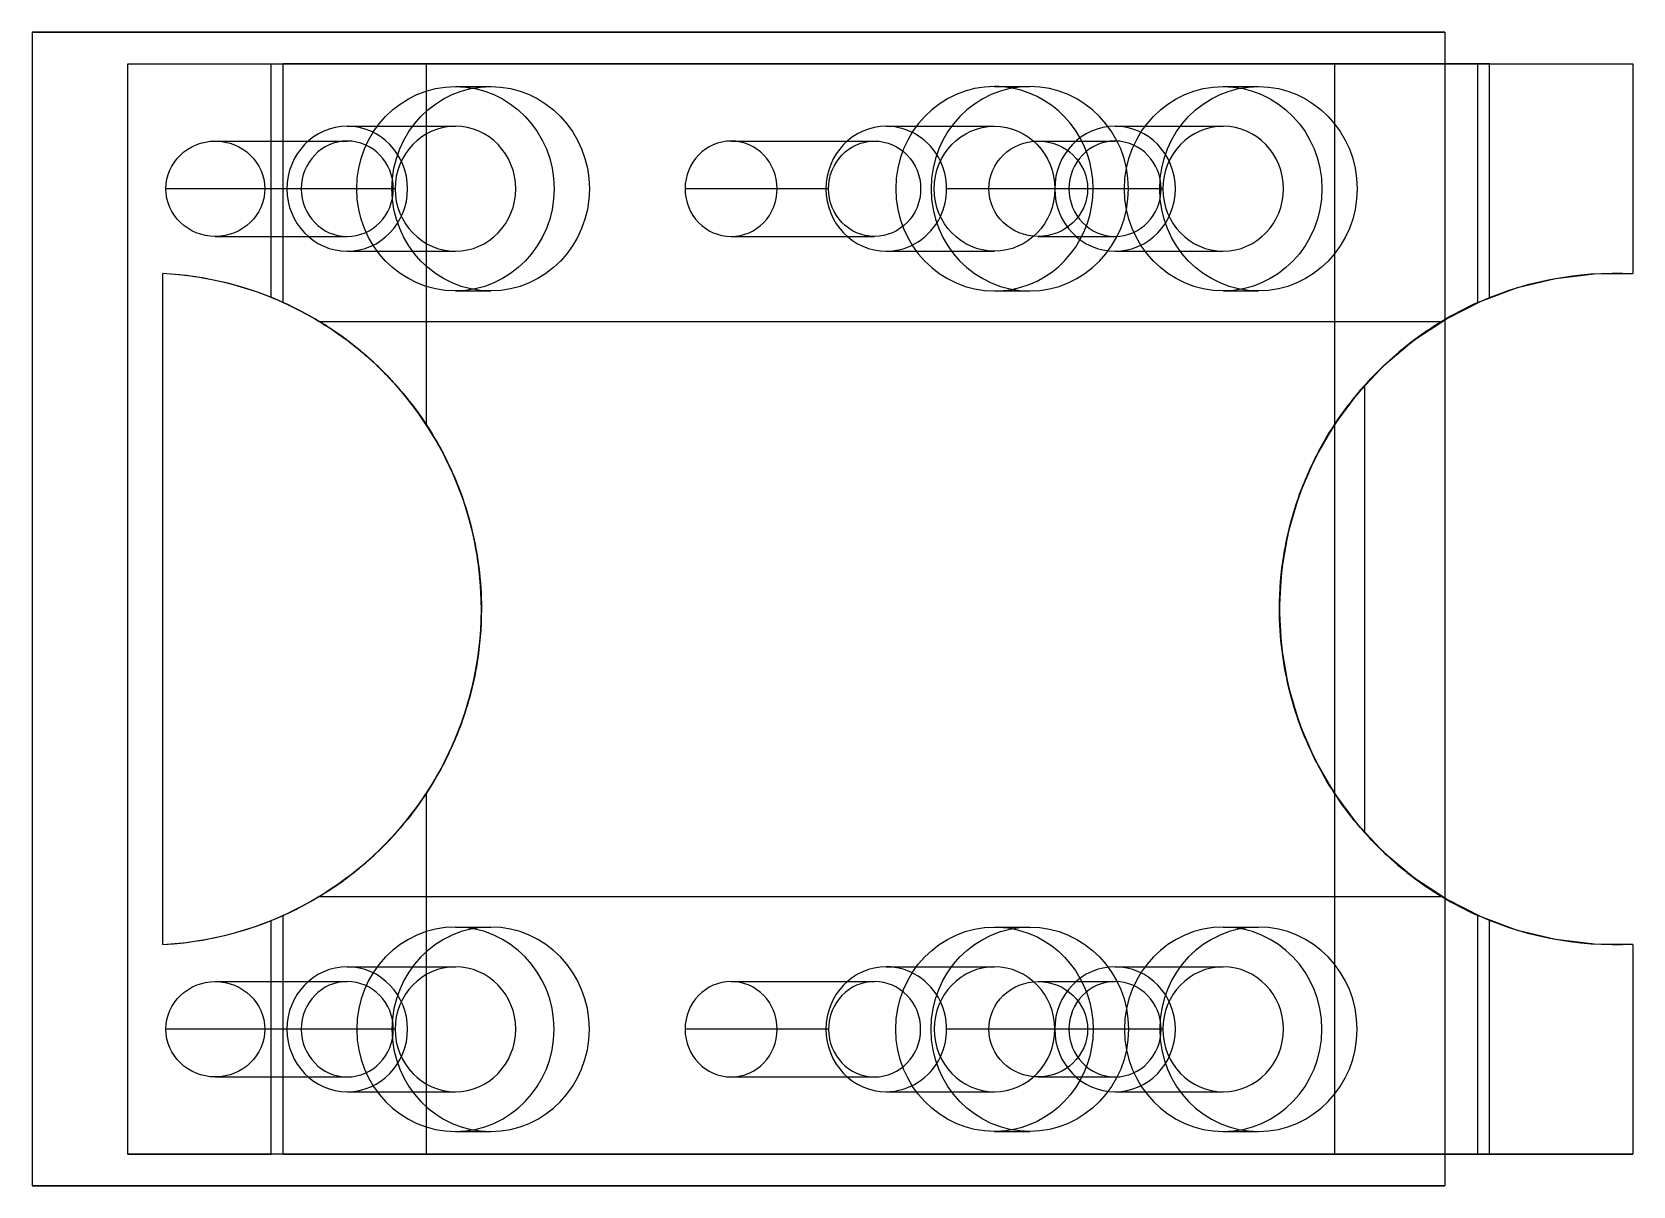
# Model space of a CAD drawing. Extents: x 1 to 618, y 1 to 540.
# Drawn here: x 0.6 to 250, y 285.8 to 465.5 of the extents above; entities that cross this region are included whole.
import ezdxf

# ---------------------------------------------------------------- set-up
doc = ezdxf.new("R2010")
doc.units = 0
doc.layers.add('drawing_export', color=7, linetype='CONTINUOUS')

msp = doc.modelspace()

# ---------------------------------------------------------------- linework, layer by layer
at = {"layer": 'drawing_export', "color": 7}
for p, q in [((0.619039, 465.482048), (0.619039, 285.804349)), ((0.619039, 465.482048), (220.679003, 465.482048)), ((0.619039, 465.482048), (0.619039, 285.804349)), ((220.679003, 465.482048), (0.619039, 465.482048)), ((220.679003, 465.482048), (220.679003, 460.5303)), ((220.679003, 465.482048), (220.679003, 285.804349)), ((15.553925, 290.756097), (15.553925, 460.5303)), ((15.553925, 460.5303), (37.895051, 460.5303)), ((15.553925, 460.5303), (203.499074, 460.5303)), ((37.895051, 424.141322), (37.895051, 460.5303)), ((37.895051, 460.5303), (225.840553, 460.5303)), ((39.726534, 460.5303), (62.068013, 460.5303)), ((39.726534, 423.361422), (39.726534, 460.5303)), ((227.671683, 460.5303), (39.726534, 460.5303)), ((62.068013, 460.5303), (250.011393, 460.5303)), ((62.068013, 404.304267), (62.068013, 460.5303)), ((203.499074, 460.5303), (203.499074, 290.756097)), ((203.499074, 460.5303), (225.840553, 460.5303)), ((220.679003, 460.5303), (220.679003, 420.691722)), ((225.840553, 460.5303), (225.840553, 460.5303)), ((225.840553, 423.361422), (225.840553, 460.5303)), ((227.671683, 460.5303), (250.011393, 460.5303)), ((227.671683, 424.141322), (227.671683, 460.5303)), ((250.011393, 460.5303), (250.011393, 427.873525)), ((66.573314, 456.993338), (72.067057, 456.993338)), ((150.546668, 456.993338), (156.040411, 456.993338)), ((186.174804, 456.993338), (191.668547, 456.993338)), ((49.725577, 450.803653), (66.573314, 450.803653)), ((133.698931, 450.803653), (150.546668, 450.803653)), ((169.327068, 450.803653), (186.174804, 450.803653)), ((29.173836, 448.504627), (49.725577, 448.504627)), ((109.526322, 448.504627), (131.867802, 448.504627)), ((157.362461, 448.504627), (169.327068, 448.504627)), ((42.549643, 441.077006), (21.482455, 441.077006)), ((57.176039, 441.077006), (40.328302, 441.077006)), ((56.689601, 441.077006), (51.195858, 441.077006)), ((124.691868, 441.077006), (102.350389, 441.077006)), ((159.943943, 441.077006), (143.096206, 441.077006)), ((162.151134, 441.077006), (149.67108, 441.077006)), ((176.777529, 441.077006), (159.929792, 441.077006)), ((171.417867, 441.077006), (165.924124, 441.077006)), ((176.291091, 441.077006), (170.797349, 441.077006)), ((29.173836, 433.649385), (49.725577, 433.649385)), ((109.526322, 433.649385), (131.867802, 433.649385)), ((157.362461, 433.649385), (169.327068, 433.649385)), ((49.725577, 431.350359), (66.573314, 431.350359)), ((133.698931, 431.350359), (150.546668, 431.350359)), ((169.327068, 431.350359), (186.174804, 431.350359)), ((22.226793, 427.799248), (20.986465, 427.877415)), ((20.986465, 323.408981), (20.986465, 427.877415)), ((23.464645, 427.691371), (22.226793, 427.799248)), ((24.699667, 427.554137), (23.464645, 427.691371)), ((25.930798, 427.3879), (24.699667, 427.554137)), ((27.158037, 427.192306), (25.930798, 427.3879)), ((28.379969, 426.967355), (27.158037, 427.192306)), ((29.596595, 426.713755), (28.379969, 426.967355)), ((30.806499, 426.431151), (29.596595, 426.713755)), ((232.038304, 425.683437), (237.931457, 427.108126)), ((233.857052, 426.200541), (235.439479, 426.593498)), ((235.439479, 426.593498), (237.033934, 426.937291)), ((237.033934, 426.937291), (238.637941, 427.230859)), ((237.931457, 427.108126), (243.950198, 427.841338)), ((238.637941, 427.230859), (240.250439, 427.474555)), ((240.250439, 427.474555), (241.869659, 427.667673)), ((241.869659, 427.667673), (243.494185, 427.810567)), ((243.494185, 427.810567), (245.122249, 427.902528)), ((243.950198, 427.841338), (250.011393, 427.873525)), ((245.122249, 427.902528), (246.752789, 427.943557)), ((246.752789, 427.943557), (248.383329, 427.934007)), ((248.383329, 427.934007), (250.011393, 427.873525)), ((32.009681, 426.120252), (30.806499, 426.431151)), ((33.204727, 425.780704), (32.009681, 426.120252)), ((34.391635, 425.41286), (33.204727, 425.780704)), ((35.569346, 425.01672), (34.391635, 425.41286)), ((36.737505, 424.592992), (35.569346, 425.01672)), ((37.895051, 424.141322), (36.737505, 424.592992)), ((66.573314, 425.160674), (72.067057, 425.160674)), ((150.546668, 425.160674), (156.040411, 425.160674)), ((186.174804, 425.160674), (191.668547, 425.160674)), ((226.349632, 423.586726), (232.038304, 425.683437)), ((227.671683, 424.141322), (229.193261, 424.728458)), ((229.193261, 424.728458), (230.732174, 425.267491)), ((230.732174, 425.267491), (232.28736, 425.758421)), ((232.28736, 425.758421), (233.857052, 426.200541)), ((41.648229, 422.451715), (39.726534, 423.361422)), ((43.531364, 421.464902), (41.648229, 422.451715)), ((220.941857, 420.845934), (226.349632, 423.586726)), ((221.627823, 421.238183), (223.010722, 421.988019)), ((223.010722, 421.988019), (224.415201, 422.696119)), ((224.415201, 422.696119), (225.840553, 423.361422)), ((45.372753, 420.402399), (43.531364, 421.464902)), ((45.338437, 420.423267), (220.228296, 420.423267)), ((45.338437, 420.423267), (220.228296, 420.423267)), ((47.169566, 419.265973), (45.372753, 420.402399)), ((48.918621, 418.057392), (47.169566, 419.265973)), ((215.887147, 417.497845), (220.941857, 420.845934)), ((217.623819, 418.744271), (218.933487, 419.615778)), ((218.933487, 419.615778), (220.268273, 420.447318)), ((220.268273, 420.447318), (221.627823, 421.238183)), ((220.679003, 420.691722), (220.679003, 330.594674)), ((50.617085, 416.77878), (48.918621, 418.057392)), ((52.26213, 415.432259), (50.617085, 416.77878)), ((211.254134, 413.587733), (215.887147, 417.497845)), ((213.860734, 415.900199), (215.086558, 416.88595)), ((215.086558, 416.88595), (216.341037, 417.83421)), ((216.341037, 417.83421), (217.623819, 418.744271)), ((53.851279, 414.020303), (52.26213, 415.432259)), ((55.381702, 412.544683), (53.851279, 414.020303)), ((211.501068, 413.820465), (212.665335, 414.878017)), ((212.665335, 414.878017), (213.860734, 415.900199)), ((56.850568, 411.007872), (55.381702, 412.544683)), ((207.104729, 409.167944), (211.254134, 413.587733)), ((208.206732, 410.444788), (209.270882, 411.602789)), ((209.270882, 411.602789), (210.369347, 412.728605)), ((210.369347, 412.728605), (211.501068, 413.820465)), ((58.256108, 409.413056), (56.850568, 411.007872)), ((59.595493, 407.762355), (58.256108, 409.413056)), ((203.494828, 404.297901), (207.104729, 409.167944)), ((208.206732, 410.444788), (208.206732, 340.841609)), ((208.206732, 410.444788), (208.206732, 410.444788)), ((60.866954, 406.058601), (59.595493, 407.762355)), ((62.068013, 404.304267), (60.866954, 406.058601)), ((62.068013, 404.304267), (64.290062, 400.585505)), ((200.472545, 399.043035), (203.494828, 404.297901)), ((64.290062, 400.585505), (66.196899, 396.695553)), ((198.078916, 393.473734), (200.472545, 399.043035)), ((66.196899, 396.695553), (67.775435, 392.66094)), ((67.775435, 392.66094), (69.014348, 388.509607)), ((196.345427, 387.66498), (198.078916, 393.473734)), ((69.014348, 388.509607), (69.905503, 384.270204)), ((195.296136, 381.694588), (196.345427, 387.66498)), ((69.905503, 384.270204), (70.44253, 379.971379)), ((194.94484, 375.643198), (195.296136, 381.694588)), ((70.44253, 379.971379), (70.621893, 375.643198)), ((70.621893, 375.643198), (70.44253, 371.314664)), ((70.621893, 375.643198), (70.621893, 375.643198)), ((195.296136, 369.591809), (194.94484, 375.643198)), ((194.94484, 375.643198), (194.94484, 375.643198)), ((70.44253, 371.314664), (69.905503, 367.016193)), ((196.345427, 363.621416), (195.296136, 369.591809)), ((69.905503, 367.016193), (69.014348, 362.77679)), ((69.014348, 362.77679), (67.775435, 358.625457)), ((198.078916, 357.812663), (196.345427, 363.621416)), ((67.775435, 358.625457), (66.196899, 354.590843)), ((200.472545, 352.243361), (198.078916, 357.812663)), ((66.196899, 354.590843), (64.290062, 350.700892)), ((203.494828, 346.988496), (200.472545, 352.243361)), ((64.290062, 350.700892), (62.068013, 346.982129)), ((60.866954, 345.227796), (62.068013, 346.982129)), ((62.068013, 290.756097), (62.068013, 346.982129)), ((207.104729, 342.118452), (203.494828, 346.988496)), ((59.595493, 343.524041), (60.866954, 345.227796)), ((56.850568, 340.278524), (58.256108, 341.873341)), ((58.256108, 341.873341), (59.595493, 343.524041)), ((211.254134, 337.698664), (207.104729, 342.118452)), ((55.381702, 338.741714), (56.850568, 340.278524)), ((209.270882, 339.683607), (208.206732, 340.841609)), ((210.369347, 338.557792), (209.270882, 339.683607)), ((52.26213, 335.853784), (53.851279, 337.266093)), ((53.851279, 337.266093), (55.381702, 338.741714)), ((211.501068, 337.465932), (210.369347, 338.557792)), ((215.887147, 333.788552), (211.254134, 337.698664)), ((212.665335, 336.40838), (211.501068, 337.465932)), ((48.918621, 333.229004), (50.617085, 334.507616)), ((50.617085, 334.507616), (52.26213, 335.853784)), ((213.860734, 335.386198), (212.665335, 336.40838)), ((215.086558, 334.400446), (213.860734, 335.386198)), ((216.341037, 333.452187), (215.086558, 334.400446)), ((45.372753, 330.883998), (47.169566, 332.020424)), ((47.169566, 332.020424), (48.918621, 333.229004)), ((220.941857, 330.440463), (215.887147, 333.788552)), ((217.623819, 332.542126), (216.341037, 333.452187)), ((218.933487, 331.670619), (217.623819, 332.542126)), ((41.648229, 328.834682), (43.531364, 329.821494)), ((43.531364, 329.821494), (45.372753, 330.883998)), ((45.338437, 330.86313), (45.338437, 330.86313)), ((45.338437, 330.86313), (220.228296, 330.86313)), ((45.338437, 330.86313), (220.228296, 330.86313)), ((220.268273, 330.839079), (218.933487, 331.670619)), ((220.228296, 330.86313), (220.228296, 330.86313)), ((221.627823, 330.048214), (220.268273, 330.839079)), ((220.679003, 330.594674), (220.679003, 290.756097)), ((226.349632, 327.699671), (220.941857, 330.440463)), ((223.010722, 329.298378), (221.627823, 330.048214)), ((224.415201, 328.590278), (223.010722, 329.298378)), ((36.737505, 326.693405), (37.895051, 327.145075)), ((37.895051, 290.756097), (37.895051, 327.145075)), ((39.726534, 327.924975), (41.648229, 328.834682)), ((39.726534, 290.756097), (39.726534, 327.924975)), ((225.840553, 327.924975), (224.415201, 328.590278)), ((225.840553, 327.924975), (225.840553, 327.924975)), ((225.840553, 290.756097), (225.840553, 327.924975)), ((232.038304, 325.602959), (226.349632, 327.699671)), ((229.193261, 326.557939), (227.671683, 327.145075)), ((227.671683, 290.756097), (227.671683, 327.145075)), ((27.158037, 324.094091), (28.379969, 324.319042)), ((28.379969, 324.319042), (29.596595, 324.572642)), ((29.596595, 324.572642), (30.806499, 324.855245)), ((30.806499, 324.855245), (32.009681, 325.166144)), ((32.009681, 325.166144), (33.204727, 325.505693)), ((33.204727, 325.505693), (34.391635, 325.873537)), ((34.391635, 325.873537), (35.569346, 326.269677)), ((35.569346, 326.269677), (36.737505, 326.693405)), ((66.573314, 326.125722), (72.067057, 326.125722)), ((150.546668, 326.125722), (156.040411, 326.125722)), ((186.174804, 326.125722), (191.668547, 326.125722)), ((230.732174, 326.018906), (229.193261, 326.557939)), ((232.28736, 325.527976), (230.732174, 326.018906)), ((237.931457, 324.178271), (232.038304, 325.602959)), ((233.857052, 325.085855), (232.28736, 325.527976)), ((235.439479, 324.692899), (233.857052, 325.085855)), ((237.033934, 324.349106), (235.439479, 324.692899)), ((238.637941, 324.055538), (237.033934, 324.349106)), ((20.986465, 323.408981), (22.226793, 323.487148)), ((22.226793, 323.487148), (23.464645, 323.595026)), ((23.464645, 323.595026), (24.699667, 323.73226)), ((24.699667, 323.73226), (25.930798, 323.898497)), ((25.930798, 323.898497), (27.158037, 324.094091)), ((243.950198, 323.445058), (237.931457, 324.178271)), ((240.250439, 323.811841), (238.637941, 324.055538)), ((241.869659, 323.618723), (240.250439, 323.811841)), ((243.494185, 323.47583), (241.869659, 323.618723)), ((245.122249, 323.383869), (243.494185, 323.47583)), ((250.011393, 323.412872), (243.950198, 323.445058)), ((246.752789, 323.34284), (245.122249, 323.383869)), ((248.383329, 323.35239), (246.752789, 323.34284)), ((250.011393, 323.412872), (248.383329, 323.35239)), ((250.011393, 323.412872), (250.011393, 290.756097)), ((49.725577, 319.936038), (66.573314, 319.936038)), ((133.698931, 319.936038), (150.546668, 319.936038)), ((169.327068, 319.936038), (186.174804, 319.936038)), ((29.173836, 317.637012), (49.725577, 317.637012)), ((109.526322, 317.637012), (131.867802, 317.637012)), ((157.362461, 317.637012), (169.327068, 317.637012)), ((42.549643, 310.209391), (21.482455, 310.209391)), ((57.176039, 310.209391), (40.328302, 310.209391)), ((56.689601, 310.209391), (51.195858, 310.209391)), ((124.691868, 310.209391), (102.350389, 310.209391)), ((159.943943, 310.209391), (143.096206, 310.209391)), ((162.151134, 310.209391), (149.67108, 310.209391)), ((176.777529, 310.209391), (159.929792, 310.209391)), ((171.417867, 310.209391), (165.924124, 310.209391)), ((176.291091, 310.209391), (170.797349, 310.209391)), ((29.173836, 302.781769), (49.725577, 302.781769)), ((109.526322, 302.781769), (131.867802, 302.781769)), ((157.362461, 302.781769), (169.327068, 302.781769)), ((49.725577, 300.482744), (66.573314, 300.482744)), ((133.698931, 300.482744), (150.546668, 300.482744)), ((169.327068, 300.482744), (186.174804, 300.482744)), ((66.573314, 294.293059), (72.067057, 294.293059)), ((150.546668, 294.293059), (156.040411, 294.293059)), ((186.174804, 294.293059), (191.668547, 294.293059)), ((15.553925, 290.756097), (37.895051, 290.756097)), ((203.499074, 290.756097), (15.553925, 290.756097)), ((39.726534, 290.756097), (37.895051, 290.756097)), ((39.726534, 290.756097), (62.068013, 290.756097)), ((225.840553, 290.756097), (39.726534, 290.756097)), ((39.726534, 290.756097), (227.671683, 290.756097)), ((250.011393, 290.756097), (62.068013, 290.756097)), ((203.499074, 290.756097), (225.840553, 290.756097)), ((220.679003, 290.756097), (220.679003, 285.804349)), ((227.671683, 290.756097), (250.011393, 290.756097)), ((0.619039, 285.804349), (220.679003, 285.804349)), ((220.679003, 285.804349), (0.619039, 285.804349))]:
    msp.add_line(p, q, dxfattribs=at)
for points in [[(51.195858, 441.077006), (51.195858, 449.867398), (58.080598, 456.993398), (66.573314, 456.993338)], [(56.689601, 441.077006), (56.689601, 449.867398), (63.57434, 456.993398), (72.067057, 456.993338)], [(66.573314, 456.993338), (75.065988, 456.993338), (81.950664, 449.867352), (81.950664, 441.077006)], [(72.067057, 456.993338), (80.55973, 456.993338), (87.444406, 449.867352), (87.444406, 441.077006)], [(150.546668, 456.993338), (142.053991, 456.993338), (135.169319, 449.867352), (135.169319, 441.077006)], [(156.040411, 456.993338), (147.547734, 456.993338), (140.663061, 449.867352), (140.663061, 441.077006)], [(153.293716, 456.737261), (152.387293, 456.907602), (151.467911, 456.993338), (150.546668, 456.993338)], [(165.924124, 441.077006), (165.924092, 448.770646), (160.607264, 455.362904), (153.293716, 456.737261)], [(171.417867, 441.077006), (171.417867, 449.867398), (164.533127, 456.993398), (156.040411, 456.993338)], [(170.797349, 441.077006), (170.797349, 449.867398), (177.682088, 456.993398), (186.174804, 456.993338)], [(176.291091, 441.077006), (176.291091, 449.867398), (183.175831, 456.993398), (191.668547, 456.993338)], [(186.174804, 456.993338), (194.667478, 456.993338), (201.552154, 449.867352), (201.552154, 441.077006)], [(191.668547, 456.993338), (200.161221, 456.993338), (207.045897, 449.867352), (207.045897, 441.077006)], [(49.725577, 450.803653), (44.535605, 450.803653), (40.328302, 446.448885), (40.328302, 441.077006)], [(59.122852, 441.077006), (59.122852, 446.448885), (54.915549, 450.803653), (49.725577, 450.803653)], [(66.573314, 450.803653), (61.383342, 450.803653), (57.176039, 446.448885), (57.176039, 441.077006)], [(75.970589, 441.077006), (75.970589, 446.448885), (71.763286, 450.803653), (66.573314, 450.803653)], [(133.698931, 450.803653), (128.50896, 450.803653), (124.301656, 446.448885), (124.301656, 441.077006)], [(142.122977, 445.38821), (140.538597, 448.704777), (137.273501, 450.803766), (133.698931, 450.803653)], [(141.149393, 441.077006), (141.149393, 446.448885), (145.356696, 450.803653), (150.546668, 450.803653)], [(150.546668, 450.803653), (155.73664, 450.803653), (159.943943, 446.448885), (159.943943, 441.077006)], [(169.327068, 450.803653), (164.137096, 450.803653), (159.929792, 446.448885), (159.929792, 441.077006)], [(178.724343, 441.077006), (178.724343, 446.448885), (174.517039, 450.803653), (169.327068, 450.803653)], [(186.174804, 450.803653), (180.984833, 450.803653), (176.777529, 446.448885), (176.777529, 441.077006)], [(195.572079, 441.077006), (195.572079, 446.448885), (191.364776, 450.803653), (186.174804, 450.803653)], [(21.482455, 441.077006), (21.482455, 445.179196), (24.926015, 448.504666), (29.173836, 448.504627)], [(29.173836, 448.504627), (33.421628, 448.504627), (36.865146, 445.179168), (36.865146, 441.077006)], [(49.725577, 448.504627), (45.762395, 448.504546), (42.549643, 445.179111), (42.549643, 441.077006)], [(56.901652, 441.077006), (56.901652, 445.179168), (53.688812, 448.504627), (49.725577, 448.504627)], [(109.526322, 448.504627), (105.56314, 448.504546), (102.350389, 445.179111), (102.350389, 441.077006)], [(116.702398, 441.077006), (116.702398, 445.179168), (113.489558, 448.504627), (109.526322, 448.504627)], [(124.691868, 441.077006), (124.691868, 445.179111), (127.90462, 448.504546), (131.867802, 448.504627)], [(131.867802, 448.504627), (135.831037, 448.504627), (139.043877, 445.179168), (139.043877, 441.077006)], [(149.67108, 441.077006), (149.67108, 445.179196), (153.11464, 448.504666), (157.362461, 448.504627)], [(157.362461, 448.504627), (161.610254, 448.504627), (165.053771, 445.179168), (165.053771, 441.077006)], [(169.327068, 448.504627), (165.363885, 448.504546), (162.151134, 445.179111), (162.151134, 441.077006)], [(176.503143, 441.077006), (176.503143, 445.179168), (173.290303, 448.504627), (169.327068, 448.504627)], [(143.096206, 441.077006), (143.096295, 442.572402), (142.763271, 444.047683), (142.122977, 445.38821)], [(29.173836, 433.649385), (24.926015, 433.649346), (21.482455, 436.974816), (21.482455, 441.077006)], [(36.865146, 441.077006), (36.865146, 436.974844), (33.421628, 433.649385), (29.173836, 433.649385)], [(40.328302, 441.077006), (40.328302, 435.705127), (44.535605, 431.350359), (49.725577, 431.350359)], [(42.549643, 441.077006), (42.549643, 436.9749), (45.762395, 433.649466), (49.725577, 433.649385)], [(49.725577, 433.649385), (53.688812, 433.649385), (56.901652, 436.974844), (56.901652, 441.077006)], [(49.725577, 431.350359), (54.915549, 431.350359), (59.122852, 435.705127), (59.122852, 441.077006)], [(66.573314, 425.160674), (58.080598, 425.160614), (51.195858, 432.286618), (51.195858, 441.077006)], [(72.067057, 425.160674), (63.57434, 425.160614), (56.689601, 432.286618), (56.689601, 441.077006)], [(57.176039, 441.077006), (57.176039, 435.705127), (61.383342, 431.350359), (66.573314, 431.350359)], [(66.573314, 431.350359), (71.763286, 431.350359), (75.970589, 435.705127), (75.970589, 441.077006)], [(81.950664, 441.077006), (81.950664, 432.28666), (75.065988, 425.160674), (66.573314, 425.160674)], [(87.444406, 441.077006), (87.444406, 432.28666), (80.55973, 425.160674), (72.067057, 425.160674)], [(102.350389, 441.077006), (102.350389, 436.9749), (105.56314, 433.649466), (109.526322, 433.649385)], [(109.526322, 433.649385), (113.489558, 433.649385), (116.702398, 436.974844), (116.702398, 441.077006)], [(124.301656, 441.077006), (124.301656, 435.705127), (128.50896, 431.350359), (133.698931, 431.350359)], [(131.867802, 433.649385), (127.90462, 433.649466), (124.691868, 436.9749), (124.691868, 441.077006)], [(139.043877, 441.077006), (139.043877, 436.974844), (135.831037, 433.649385), (131.867802, 433.649385)], [(135.169319, 441.077006), (135.169319, 432.28666), (142.053991, 425.160674), (150.546668, 425.160674)], [(140.663061, 441.077006), (140.663061, 432.28666), (147.547734, 425.160674), (156.040411, 425.160674)], [(150.546668, 431.350359), (145.356696, 431.350359), (141.149393, 435.705127), (141.149393, 441.077006)], [(142.122977, 436.765802), (142.763256, 438.106329), (143.096295, 439.58161), (143.096206, 441.077006)], [(157.362461, 433.649385), (153.11464, 433.649346), (149.67108, 436.974816), (149.67108, 441.077006)], [(159.943943, 441.077006), (159.943943, 435.705127), (155.73664, 431.350359), (150.546668, 431.350359)], [(153.293716, 425.41675), (160.607264, 426.791108), (165.924092, 433.383366), (165.924124, 441.077006)], [(156.040411, 425.160674), (164.533127, 425.160614), (171.417867, 432.286618), (171.417867, 441.077006)], [(165.053771, 441.077006), (165.053771, 436.974844), (161.610254, 433.649385), (157.362461, 433.649385)], [(159.929792, 441.077006), (159.929792, 435.705127), (164.137096, 431.350359), (169.327068, 431.350359)], [(162.151134, 441.077006), (162.151134, 436.9749), (165.363885, 433.649466), (169.327068, 433.649385)], [(169.327068, 433.649385), (173.290303, 433.649385), (176.503143, 436.974844), (176.503143, 441.077006)], [(169.327068, 431.350359), (174.517039, 431.350359), (178.724343, 435.705127), (178.724343, 441.077006)], [(186.174804, 425.160674), (177.682088, 425.160614), (170.797349, 432.286618), (170.797349, 441.077006)], [(191.668547, 425.160674), (183.175831, 425.160614), (176.291091, 432.286618), (176.291091, 441.077006)], [(176.777529, 441.077006), (176.777529, 435.705127), (180.984833, 431.350359), (186.174804, 431.350359)], [(186.174804, 431.350359), (191.364776, 431.350359), (195.572079, 435.705127), (195.572079, 441.077006)], [(201.552154, 441.077006), (201.552154, 432.28666), (194.667478, 425.160674), (186.174804, 425.160674)], [(207.045897, 441.077006), (207.045897, 432.28666), (200.161221, 425.160674), (191.668547, 425.160674)], [(133.698931, 431.350359), (137.273501, 431.350249), (140.538597, 433.449235), (142.122977, 436.765802)], [(70.621893, 375.643198), (70.62189, 403.488364), (48.801143, 426.451591), (20.986465, 427.877415)], [(39.726534, 423.361422), (39.120874, 423.63306), (38.510379, 423.893027), (37.895051, 424.141322)], [(150.546668, 425.160674), (151.467911, 425.160689), (152.387293, 425.246375), (153.293716, 425.41675)], [(220.228296, 420.423267), (222.611075, 421.859274), (225.092206, 423.098625), (227.671683, 424.141322)], [(45.338437, 420.423267), (43.526881, 421.515481), (41.65625, 422.494866), (39.726534, 423.361422)], [(39.726534, 423.361422), (41.65625, 422.494866), (43.526881, 421.515481), (45.338437, 420.423267)], [(225.840553, 423.361422), (223.910604, 422.494866), (222.039852, 421.515481), (220.228296, 420.423267)], [(46.528176, 419.683334), (46.006007, 420.017931), (45.585724, 420.274007), (45.338437, 420.423267)], [(45.338437, 420.423267), (45.818507, 420.132528), (47.257656, 419.262082), (49.013078, 417.989129)], [(49.798101, 417.408713), (48.541145, 418.356973), (47.392443, 419.130153), (46.528176, 419.683334)], [(218.346577, 419.232371), (217.489739, 418.671409), (216.508726, 417.971091), (215.403892, 417.131416)], [(216.654127, 418.061637), (218.363205, 419.294976), (219.758132, 420.138541), (220.228296, 420.423267)], [(220.228296, 420.423267), (219.878769, 420.21211), (219.188911, 419.791211), (218.346577, 419.232371)], [(49.013078, 417.989129), (51.172863, 416.425084), (53.792907, 414.268244), (56.423917, 411.467677)], [(53.870737, 414.001911), (52.424512, 415.328626), (51.067085, 416.464344), (49.798101, 417.408713)], [(209.143877, 411.468739), (211.815218, 414.312103), (214.476653, 416.49264), (216.654127, 418.061637)], [(215.403892, 417.131416), (214.234319, 416.242577), (212.997174, 415.198112), (211.692105, 413.998374)], [(59.955988, 407.293708), (57.893844, 410.000545), (55.861064, 412.153495), (53.870737, 414.001911)], [(211.692105, 413.998374), (209.217816, 411.69758), (206.584683, 408.842544), (204.00603, 405.063653)], [(56.423917, 411.467677), (59.102333, 408.610165), (61.837353, 405.097608), (64.307751, 400.552965)], [(208.206732, 410.444788), (190.524477, 390.611316), (190.524477, 360.67508), (208.206732, 340.841609)], [(201.299666, 400.627948), (203.759804, 405.136514), (206.479966, 408.626789), (209.143877, 411.468739)], [(65.994541, 397.149699), (64.111407, 401.309167), (62.009287, 404.584748), (59.955988, 407.293708)], [(204.00603, 405.063653), (202.062047, 402.188456), (200.1308, 398.819499), (198.404741, 394.348071)], [(64.307751, 400.552965), (66.198668, 397.040407), (67.959397, 392.93081), (69.209277, 387.715913)], [(198.291533, 394.049198), (199.209928, 396.490056), (200.229856, 398.658921), (201.299666, 400.627948)], [(68.576024, 390.126706), (67.794539, 392.829653), (66.91329, 395.108872), (65.994541, 397.149699)], [(195.610994, 383.961781), (196.241772, 387.850671), (197.201558, 391.140754), (198.291533, 394.049198)], [(198.404741, 394.348071), (197.536582, 392.070975), (196.719012, 389.507738), (196.057456, 386.372221)], [(69.864819, 384.508949), (69.50114, 386.615564), (69.057509, 388.452662), (68.576024, 390.126706)], [(69.209277, 387.715913), (70.027201, 384.274802), (70.622955, 380.183243), (70.621893, 375.643198)], [(70.621893, 375.643198), (70.620125, 379.090322), (70.287932, 382.040503), (69.864819, 384.508949)], [(196.057456, 386.372221), (195.460287, 383.492426), (194.952977, 380.005688), (194.94484, 375.643198)], [(194.94484, 375.643198), (194.943071, 378.605404), (195.203448, 381.443817), (195.610994, 383.961781)], [(63.793365, 349.80604), (68.268977, 357.681936), (70.621961, 366.584935), (70.621893, 375.643198)], [(69.500786, 364.87244), (70.101847, 367.761431), (70.613757, 371.259487), (70.621893, 375.643198)], [(70.621893, 375.643198), (70.623662, 372.694079), (70.365762, 369.866277), (69.961399, 367.357156)], [(196.368776, 363.52415), (195.544839, 366.975872), (194.944132, 371.082285), (194.94484, 375.643198)], [(194.94484, 375.643198), (194.947316, 372.083245), (195.29932, 369.061972), (195.743659, 366.53941)], [(69.961399, 367.357156), (69.335221, 363.484536), (68.382863, 360.205418), (67.301025, 357.305108)], [(67.095837, 356.766075), (67.985222, 359.075358), (68.823311, 361.677148), (69.500786, 364.87244)], [(195.743659, 366.53941), (196.09531, 364.554821), (196.517715, 362.810037), (196.975144, 361.213806)], [(201.310633, 350.638641), (199.405211, 354.161102), (197.629624, 358.284493), (196.368776, 363.52415)], [(196.975144, 361.213806), (197.750968, 358.520409), (198.625849, 356.247557), (199.53823, 354.212035)], [(61.510821, 346.149528), (63.447375, 349.002443), (65.371193, 352.344165), (67.095837, 356.766075)], [(67.301025, 357.305108), (66.389352, 354.872386), (65.376853, 352.709533), (64.314119, 350.745104)], [(199.53823, 354.212035), (201.43127, 350.014014), (203.54754, 346.714028), (205.614283, 343.988091)], [(20.986465, 323.408981), (38.827547, 324.323467), (54.968438, 334.276815), (63.793365, 349.80604)], [(64.314119, 350.745104), (61.870254, 346.246088), (59.16672, 342.75935), (56.515544, 339.916693)], [(209.078075, 339.888044), (206.438928, 342.713369), (203.747422, 346.176763), (201.310633, 350.638641)], [(53.920619, 337.330466), (56.365898, 339.609331), (58.964008, 342.430766), (61.510821, 346.149528)], [(205.614283, 343.988091), (207.68987, 341.264629), (209.735386, 339.101777), (211.737388, 337.246286)], [(56.515544, 339.916693), (53.801751, 337.012493), (51.09291, 334.793756), (48.88572, 333.205307)], [(215.547878, 334.044981), (213.578069, 335.545715), (211.338332, 337.474774), (209.078075, 339.888044)], [(50.192204, 334.177618), (51.367438, 335.071762), (52.610243, 336.122947), (53.920619, 337.330466)], [(211.737388, 337.246286), (213.18998, 335.916742), (214.552007, 334.779962), (215.823467, 333.836301)], [(48.88572, 333.205307), (47.18867, 331.982579), (45.806125, 331.146441), (45.338437, 330.86313)], [(45.338437, 330.86313), (45.689733, 331.075348), (46.383836, 331.499076), (47.23183, 332.061807)], [(47.23183, 332.061807), (48.093976, 332.626306), (49.080649, 333.331576), (50.192204, 334.177618)], [(216.654127, 333.22476), (216.298585, 333.480836), (215.929953, 333.754243), (215.547878, 334.044981)], [(215.823467, 333.836301), (217.0829, 332.889102), (218.231601, 332.118044), (219.089147, 331.570876)], [(220.228296, 330.86313), (219.758132, 331.148209), (218.363558, 331.991421), (216.654127, 333.22476)], [(37.895051, 327.145075), (40.474527, 328.187771), (42.955658, 329.427123), (45.338437, 330.86313)], [(45.338437, 330.86313), (43.526881, 329.770916), (41.65625, 328.791531), (39.726534, 327.924975)], [(219.089147, 331.570876), (219.59858, 331.247951), (219.978179, 331.012036), (220.228296, 330.86313)], [(220.228296, 330.86313), (222.039852, 329.770916), (223.910604, 328.791531), (225.840553, 327.924975)], [(227.671683, 327.145075), (225.092206, 328.187771), (222.611075, 329.427123), (220.228296, 330.86313)], [(66.573314, 326.125722), (58.080598, 326.125782), (51.195858, 318.999783), (51.195858, 310.209391)], [(72.067057, 326.125722), (63.57434, 326.125782), (56.689601, 318.999783), (56.689601, 310.209391)], [(81.950664, 310.209391), (81.950664, 318.999737), (75.065988, 326.125722), (66.573314, 326.125722)], [(87.444406, 310.209391), (87.444406, 318.999737), (80.55973, 326.125722), (72.067057, 326.125722)], [(135.169319, 310.209391), (135.169319, 318.999737), (142.053991, 326.125722), (150.546668, 326.125722)], [(140.663061, 310.209391), (140.663061, 318.999737), (147.547734, 326.125722), (156.040411, 326.125722)], [(150.546668, 326.125722), (151.467911, 326.125708), (152.387293, 326.040022), (153.293716, 325.869646)], [(153.293716, 325.869646), (160.607264, 324.495289), (165.924092, 317.903034), (165.924124, 310.209391)], [(156.040411, 326.125722), (164.533127, 326.125782), (171.417867, 318.999783), (171.417867, 310.209391)], [(186.174804, 326.125722), (177.682088, 326.125782), (170.797349, 318.999783), (170.797349, 310.209391)], [(191.668547, 326.125722), (183.175831, 326.125782), (176.291091, 318.999783), (176.291091, 310.209391)], [(201.552154, 310.209391), (201.552154, 318.999737), (194.667478, 326.125722), (186.174804, 326.125722)], [(207.045897, 310.209391), (207.045897, 318.999737), (200.161221, 326.125722), (191.668547, 326.125722)], [(49.725577, 319.936038), (44.535605, 319.936038), (40.328302, 315.581269), (40.328302, 310.209391)], [(59.122852, 310.209391), (59.122852, 315.581269), (54.915549, 319.936038), (49.725577, 319.936038)], [(66.573314, 319.936038), (61.383342, 319.936038), (57.176039, 315.581269), (57.176039, 310.209391)], [(75.970589, 310.209391), (75.970589, 315.581269), (71.763286, 319.936038), (66.573314, 319.936038)], [(133.698931, 319.936038), (128.50896, 319.936038), (124.301656, 315.581269), (124.301656, 310.209391)], [(142.122977, 314.520594), (140.538597, 317.837162), (137.273501, 319.936151), (133.698931, 319.936038)], [(150.546668, 319.936038), (145.356696, 319.936038), (141.149393, 315.581269), (141.149393, 310.209391)], [(159.943943, 310.209391), (159.943943, 315.581269), (155.73664, 319.936038), (150.546668, 319.936038)], [(169.327068, 319.936038), (164.137096, 319.936038), (159.929792, 315.581269), (159.929792, 310.209391)], [(178.724343, 310.209391), (178.724343, 315.581269), (174.517039, 319.936038), (169.327068, 319.936038)], [(186.174804, 319.936038), (180.984833, 319.936038), (176.777529, 315.581269), (176.777529, 310.209391)], [(195.572079, 310.209391), (195.572079, 315.581269), (191.364776, 319.936038), (186.174804, 319.936038)], [(21.482455, 310.209391), (21.482455, 314.311581), (24.926015, 317.637051), (29.173836, 317.637012)], [(29.173836, 317.637012), (33.421628, 317.637012), (36.865146, 314.311553), (36.865146, 310.209391)], [(49.725577, 317.637012), (45.762395, 317.636931), (42.549643, 314.311496), (42.549643, 310.209391)], [(56.901652, 310.209391), (56.901652, 314.311553), (53.688812, 317.637012), (49.725577, 317.637012)], [(109.526322, 317.637012), (105.56314, 317.636931), (102.350389, 314.311496), (102.350389, 310.209391)], [(116.702398, 310.209391), (116.702398, 314.311553), (113.489558, 317.637012), (109.526322, 317.637012)], [(131.867802, 317.637012), (127.90462, 317.636931), (124.691868, 314.311496), (124.691868, 310.209391)], [(139.043877, 310.209391), (139.043877, 314.311553), (135.831037, 317.637012), (131.867802, 317.637012)], [(149.67108, 310.209391), (149.67108, 314.311581), (153.11464, 317.637051), (157.362461, 317.637012)], [(157.362461, 317.637012), (161.610254, 317.637012), (165.053771, 314.311553), (165.053771, 310.209391)], [(169.327068, 317.637012), (165.363885, 317.636931), (162.151134, 314.311496), (162.151134, 310.209391)], [(176.503143, 310.209391), (176.503143, 314.311553), (173.290303, 317.637012), (169.327068, 317.637012)], [(143.096206, 310.209391), (143.096295, 311.704787), (142.763271, 313.180068), (142.122977, 314.520594)], [(29.173836, 302.781769), (24.926015, 302.78173), (21.482455, 306.107204), (21.482455, 310.209391)], [(36.865146, 310.209391), (36.865146, 306.107229), (33.421628, 302.781769), (29.173836, 302.781769)], [(40.328302, 310.209391), (40.328302, 304.837512), (44.535605, 300.482744), (49.725577, 300.482744)], [(42.549643, 310.209391), (42.549643, 306.107285), (45.762395, 302.781851), (49.725577, 302.781769)], [(49.725577, 302.781769), (53.688812, 302.781769), (56.901652, 306.107229), (56.901652, 310.209391)], [(49.725577, 300.482744), (54.915549, 300.482744), (59.122852, 304.837512), (59.122852, 310.209391)], [(51.195858, 310.209391), (51.195858, 301.418999), (58.080598, 294.292999), (66.573314, 294.293059)], [(56.689601, 310.209391), (56.689601, 301.418999), (63.57434, 294.292999), (72.067057, 294.293059)], [(57.176039, 310.209391), (57.176039, 304.837512), (61.383342, 300.482744), (66.573314, 300.482744)], [(66.573314, 300.482744), (71.763286, 300.482744), (75.970589, 304.837512), (75.970589, 310.209391)], [(66.573314, 294.293059), (75.065988, 294.293059), (81.950664, 301.419045), (81.950664, 310.209391)], [(72.067057, 294.293059), (80.55973, 294.293059), (87.444406, 301.419045), (87.444406, 310.209391)], [(102.350389, 310.209391), (102.350389, 306.107285), (105.56314, 302.781851), (109.526322, 302.781769)], [(109.526322, 302.781769), (113.489558, 302.781769), (116.702398, 306.107229), (116.702398, 310.209391)], [(124.301656, 310.209391), (124.301656, 304.837512), (128.50896, 300.482744), (133.698931, 300.482744)], [(124.691868, 310.209391), (124.691868, 306.107285), (127.90462, 302.781851), (131.867802, 302.781769)], [(131.867802, 302.781769), (135.831037, 302.781769), (139.043877, 306.107229), (139.043877, 310.209391)], [(150.546668, 294.293059), (142.053991, 294.293059), (135.169319, 301.419045), (135.169319, 310.209391)], [(156.040411, 294.293059), (147.547734, 294.293059), (140.663061, 301.419045), (140.663061, 310.209391)], [(141.149393, 310.209391), (141.149393, 304.837512), (145.356696, 300.482744), (150.546668, 300.482744)], [(142.122977, 305.898187), (142.763256, 307.238714), (143.096295, 308.713995), (143.096206, 310.209391)], [(157.362461, 302.781769), (153.11464, 302.78173), (149.67108, 306.107204), (149.67108, 310.209391)], [(150.546668, 300.482744), (155.73664, 300.482744), (159.943943, 304.837512), (159.943943, 310.209391)], [(165.924124, 310.209391), (165.924092, 302.515751), (160.607264, 295.923493), (153.293716, 294.549135)], [(171.417867, 310.209391), (171.417867, 301.418999), (164.533127, 294.292999), (156.040411, 294.293059)], [(165.053771, 310.209391), (165.053771, 306.107229), (161.610254, 302.781769), (157.362461, 302.781769)], [(159.929792, 310.209391), (159.929792, 304.837512), (164.137096, 300.482744), (169.327068, 300.482744)], [(162.151134, 310.209391), (162.151134, 306.107285), (165.363885, 302.781851), (169.327068, 302.781769)], [(169.327068, 302.781769), (173.290303, 302.781769), (176.503143, 306.107229), (176.503143, 310.209391)], [(169.327068, 300.482744), (174.517039, 300.482744), (178.724343, 304.837512), (178.724343, 310.209391)], [(170.797349, 310.209391), (170.797349, 301.418999), (177.682088, 294.292999), (186.174804, 294.293059)], [(176.291091, 310.209391), (176.291091, 301.418999), (183.175831, 294.292999), (191.668547, 294.293059)], [(176.777529, 310.209391), (176.777529, 304.837512), (180.984833, 300.482744), (186.174804, 300.482744)], [(186.174804, 300.482744), (191.364776, 300.482744), (195.572079, 304.837512), (195.572079, 310.209391)], [(186.174804, 294.293059), (194.667478, 294.293059), (201.552154, 301.419045), (201.552154, 310.209391)], [(191.668547, 294.293059), (200.161221, 294.293059), (207.045897, 301.419045), (207.045897, 310.209391)], [(133.698931, 300.482744), (137.273501, 300.482634), (140.538597, 302.58162), (142.122977, 305.898187)], [(153.293716, 294.549135), (152.387293, 294.378795), (151.467911, 294.293059), (150.546668, 294.293059)]]:
    msp.add_open_spline(points, degree=3, dxfattribs=at)

doc.saveas('drawing.dxf')
